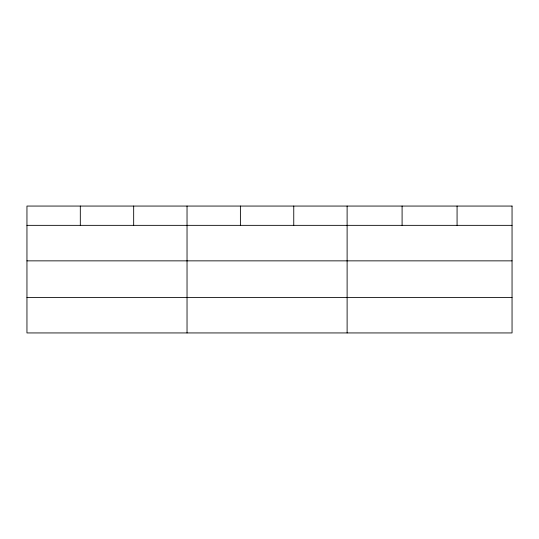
<?xml version="1.0" encoding="UTF-8"?>
<svg xmlns="http://www.w3.org/2000/svg" width="539" height="539" viewBox="0 0 539 539"><rect width="100%" height="100%" fill="white"/><g stroke="black" fill="none" stroke-linecap="round" stroke-linejoin="round"><path stroke-width="0.81" d="M26.95 225.349L512.05 225.349M26.95 260.856L512.05 260.856M26.95 297.434L512.05 297.434M457.072 206.06L457.072 225.349M402.094 206.06L402.094 225.349M347.116 206.06L347.116 332.94M293.755 206.06L293.755 225.349M240.394 206.06L240.394 225.349M187.033 206.06L187.033 332.94M133.672 206.06L133.672 225.349M80.311 206.06L80.311 225.349M512.05 206.06L26.95 206.06L26.95 332.94L512.05 332.94L512.05 206.06"/></g></svg>
